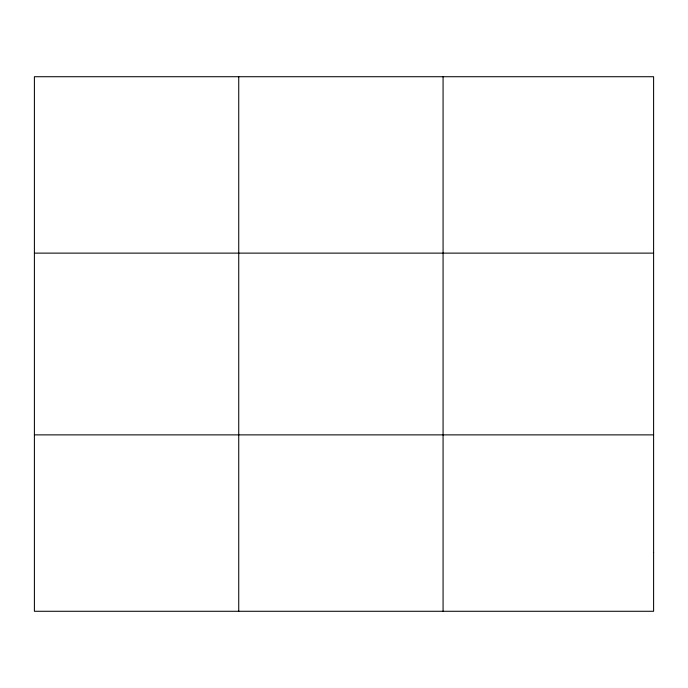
<?xml version="1.0" encoding="UTF-8"?>
<svg xmlns="http://www.w3.org/2000/svg" width="688" height="688" viewBox="0 0 688 688"><rect width="100%" height="100%" fill="white"/><g stroke="black" fill="none" stroke-linecap="round" stroke-linejoin="round"><path stroke-width="1.03" d="M238.736 76.721L238.736 611.279M443.072 76.721L443.072 611.279M34.4 253.124L653.6 253.124M34.4 434.876L653.6 434.876M653.6 552.473L653.6 611.279L34.4 611.279L34.4 76.721L653.6 76.721L653.6 552.473"/></g></svg>
